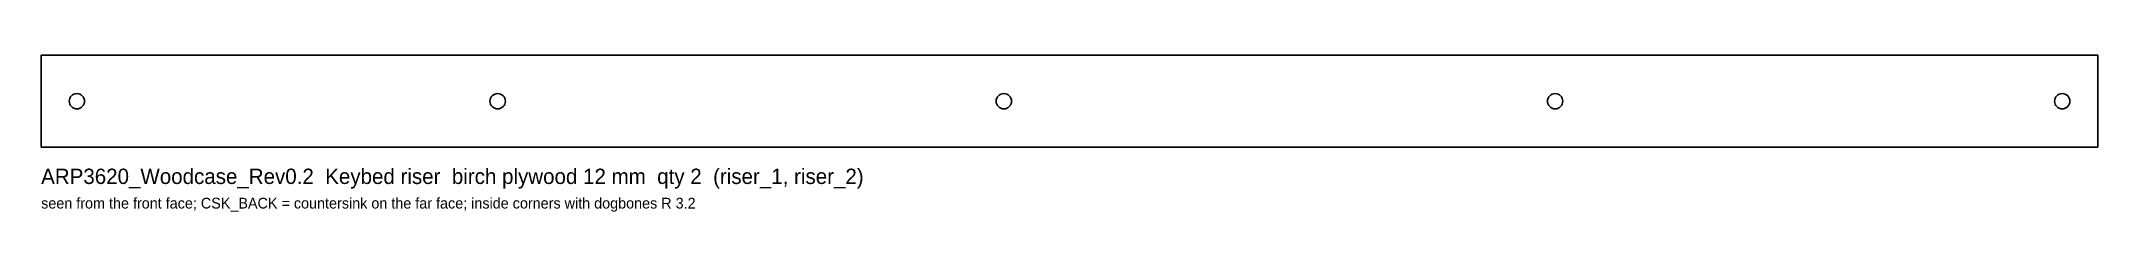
# Model space of a CAD drawing. Header units: millimetres. Extents: x 0 to 670, y -21 to 30.
import ezdxf

# ---------------------------------------------------------------- set-up
doc = ezdxf.new("R2010")
doc.units = ezdxf.units.MM
for name, color, linetype in [('DRILL', 5, 'CONTINUOUS'), ('NOTE', 8, 'CONTINUOUS'), ('OUTLINE', 7, 'CONTINUOUS')]:
    doc.layers.add(name, color=color, linetype=linetype)

msp = doc.modelspace()

# ---------------------------------------------------------------- linework, layer by layer
at = {"layer": 'DRILL'}
for centre in [(11.65, 15), (148.72, 15), (313.61, 15), (493.2, 15), (658.4, 15)]:
    msp.add_circle(centre, 2.5, dxfattribs=at)
at = {"layer": 'OUTLINE'}
for p, q in [((670, 30), (0, 30)), ((0, 30), (0, 0)), ((670, 0), (670, 30)), ((0, 0), (670, 0))]:
    msp.add_line(p, q, dxfattribs=at)

# ---------------------------------------------------------------- texts
at = {"layer": 'NOTE'}
for s, height, p in [('ARP3620_Woodcase_Rev0.2  Keybed riser  birch plywood 12 mm  qty 2  (riser_1, riser_2)', 5, (0, -12)), ('seen from the front face; CSK_BACK = countersink on the far face; inside corners with dogbones R 3.2', 3.5, (0, -20))]:
    msp.add_text(s, height=height, dxfattribs=at).set_placement(p)

doc.saveas('drawing.dxf')
